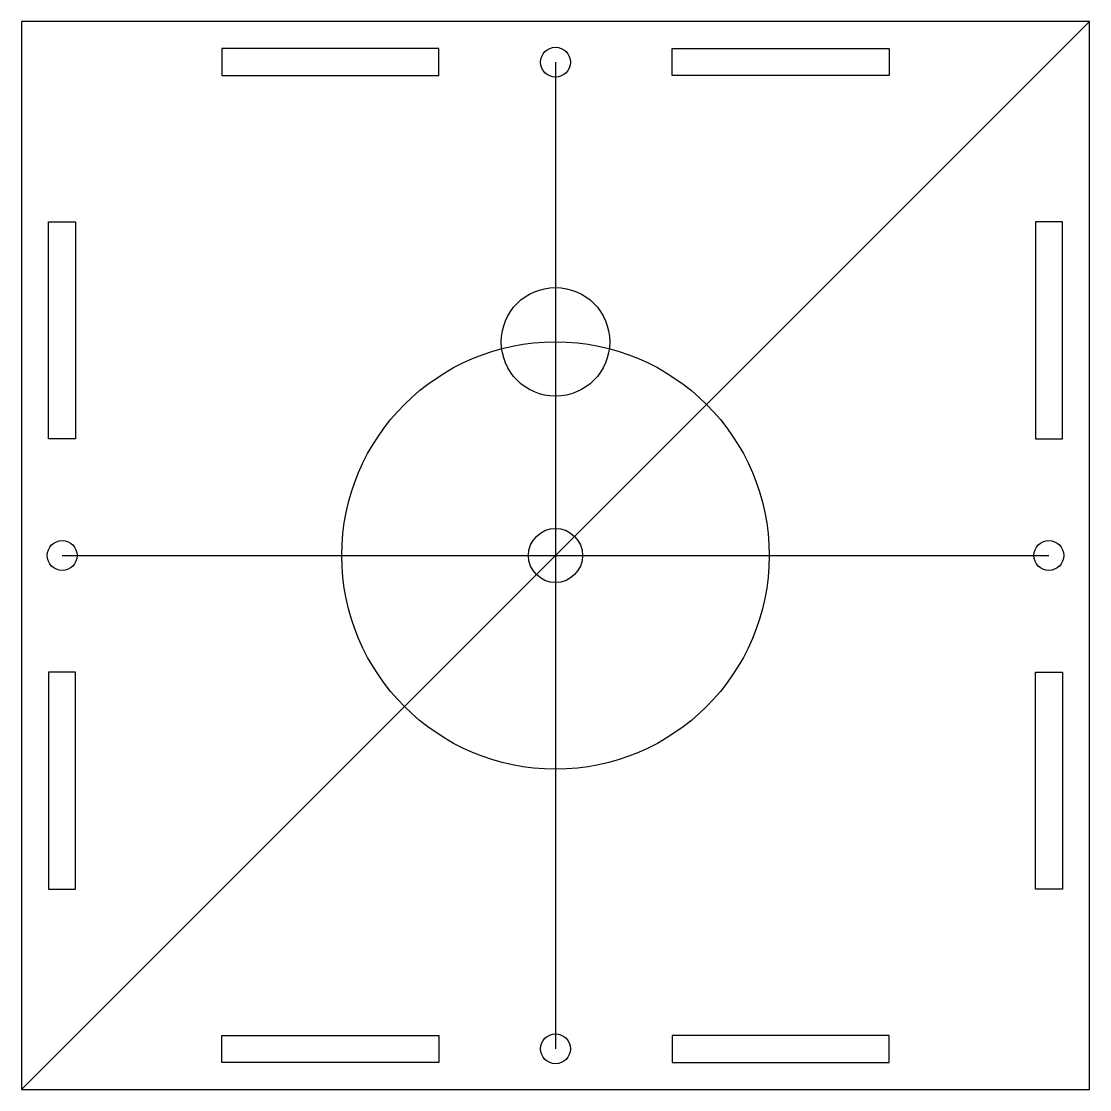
# Model space of a CAD drawing. Header units: millimetres. Extents: x -62 to 62, y -63 to 62.
import ezdxf

# ---------------------------------------------------------------- set-up
doc = ezdxf.new("R2010")
doc.units = ezdxf.units.MM
doc.layers.get('0').update_dxf_attribs({"linetype": 'CONTINUOUS'})

msp = doc.modelspace()

# ---------------------------------------------------------------- linework, layer by layer
for p, q in [((62.5, 62.5), (-62.5, 62.5)), ((-62.5, 62.5), (-62.5, -62.5)), ((-62.5, -62.5), (62.5, 62.5)), ((62.5, -62.5), (62.5, 62.5)), ((0, 57.72), (0, -57.72)), ((-57.72, 0), (57.72, 0)), ((-62.5, -62.5), (62.5, -62.5))]:
    msp.add_line(p, q)
for points in [[(-13.66, 59.32), (-39.06, 59.32), (-39.06, 56.15), (-13.66, 56.15)], [(39.06, 56.15), (13.66, 56.15), (13.66, 59.32), (39.06, 59.32)], [(-56.15, 39.06), (-56.15, 13.66), (-59.33, 13.66), (-59.33, 39.06)], [(59.32, 39.06), (56.15, 39.06), (56.15, 13.66), (59.32, 13.66)], [(-56.15, -39.06), (-56.15, -13.66), (-59.33, -13.66), (-59.33, -39.06)], [(59.32, -39.06), (56.15, -39.06), (56.15, -13.66), (59.32, -13.66)], [(-39.06, -56.15), (-13.66, -56.15), (-13.66, -59.33), (-39.06, -59.33)], [(13.66, -56.15), (13.66, -59.33), (39.06, -59.33), (39.06, -56.15)]]:
    msp.add_lwpolyline(points, close=True)
for centre, radius in [((0, 57.72), 1.75), ((0, 25), 6.35), ((0, 0), 25), ((0, 0), 3.17), ((-57.72, 0), 1.75), ((57.72, 0), 1.75), ((0, -57.72), 1.75)]:
    msp.add_circle(centre, radius)

doc.saveas('drawing.dxf')
